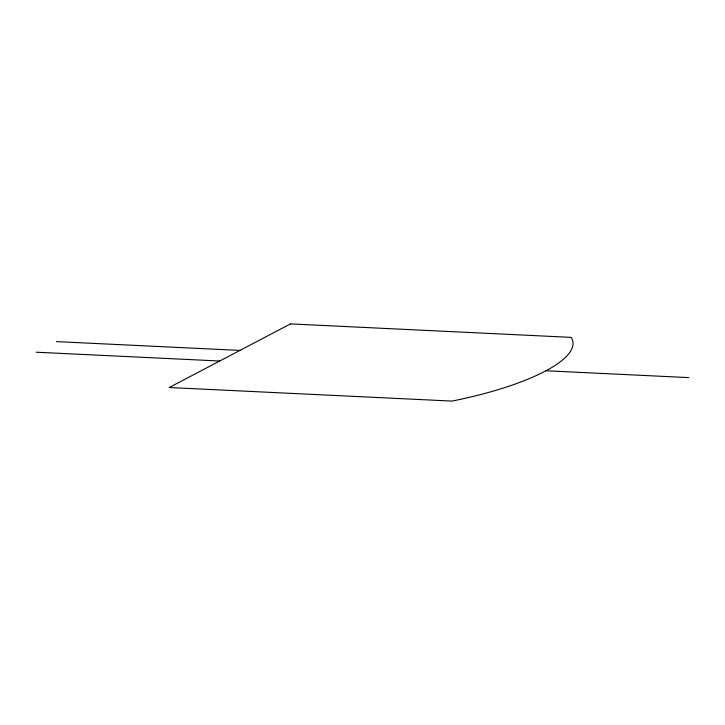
<?xml version="1.0" encoding="UTF-8"?>
<svg xmlns="http://www.w3.org/2000/svg" width="725" height="725" viewBox="0 0 725 725"><rect width="100%" height="100%" fill="white"/><g stroke="black" fill="none" stroke-linecap="round" stroke-linejoin="round"><path stroke-width="1.09" d="M56.468 341.611L239.948 350.411M546.007 370.765L688.75 377.607M36.25 352.214L219.729 361.014M290.48 323.903L169.197 387.522L452.001 401.088A155.005 40.899 -8.7 0 0 571.2 337.37L290.48 323.903"/></g></svg>
